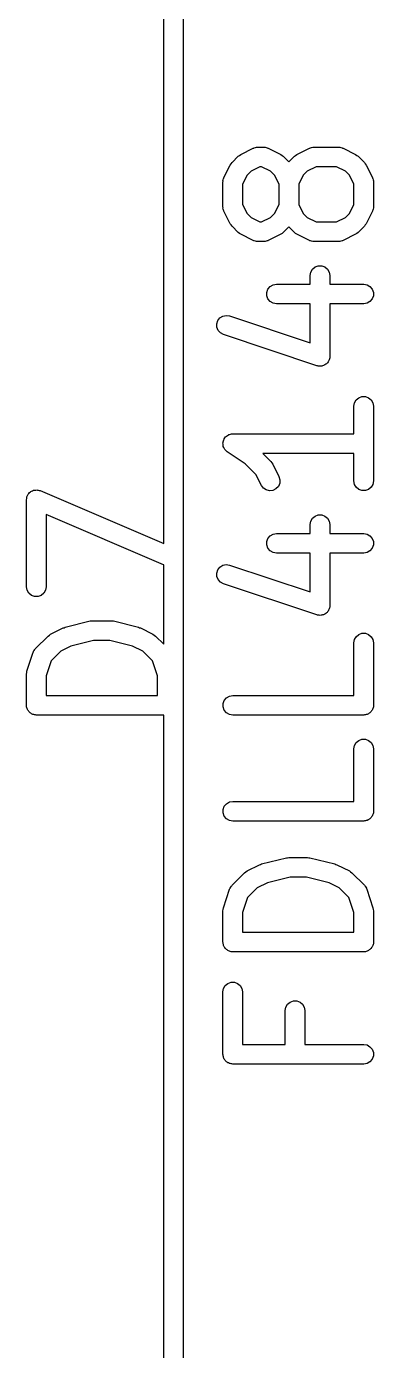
# Model space of a CAD drawing. Extents: x 1 to 57, y -99 to 45.
# Drawn here: x 45.88 to 48.53, y -47.67 to -37.55 of the extents above; entities that cross this region are included whole.
import ezdxf

# ---------------------------------------------------------------- set-up
doc = ezdxf.new("R2010")
doc.units = 0
doc.header["$MEASUREMENT"] = 0
doc.layers.add('BLACK', color=7, linetype='CONTINUOUS')

msp = doc.modelspace()

# ---------------------------------------------------------------- linework, layer by layer
at = {"layer": 'Black'}
for p, q in [((47.075, -1.075), (47.075, -98.925)), ((46.925, -41.5019), (46.925, -18.8131)), ((47.447, -38.5898), (47.4946, -38.5422)), ((47.4946, -38.5422), (47.5044, -38.5353)), ((47.5044, -38.5353), (47.5141, -38.5282)), ((47.5141, -38.5282), (47.6093, -38.4805)), ((47.6093, -38.4805), (47.6135, -38.4793)), ((47.6135, -38.4793), (47.6172, -38.4771)), ((47.6172, -38.4771), (47.6259, -38.4756)), ((47.6259, -38.4756), (47.6343, -38.4731)), ((47.6343, -38.4731), (47.6386, -38.4734)), ((47.6386, -38.4734), (47.6429, -38.4726)), ((47.6429, -38.4726), (47.6905, -38.4726)), ((47.6905, -38.4726), (47.6947, -38.4734)), ((47.6947, -38.4734), (47.699, -38.4731)), ((47.699, -38.4731), (47.7075, -38.4756)), ((47.7075, -38.4756), (47.7161, -38.4771)), ((47.7161, -38.4771), (47.7199, -38.4793)), ((47.7199, -38.4793), (47.724, -38.4805)), ((47.724, -38.4805), (47.8193, -38.5282)), ((47.8193, -38.5282), (47.8289, -38.5353)), ((47.8289, -38.5353), (47.8387, -38.5422)), ((47.8387, -38.5422), (47.881, -38.5844)), ((47.881, -38.5844), (47.9232, -38.5422)), ((47.9232, -38.5422), (47.933, -38.5353)), ((47.933, -38.5353), (47.9426, -38.5282)), ((47.9426, -38.5282), (48.0379, -38.4805)), ((48.0379, -38.4805), (48.042, -38.4793)), ((48.042, -38.4793), (48.0458, -38.4771)), ((48.0458, -38.4771), (48.0544, -38.4756)), ((48.0544, -38.4756), (48.0629, -38.4731)), ((48.0629, -38.4731), (48.0672, -38.4734)), ((48.0672, -38.4734), (48.0714, -38.4726)), ((48.0714, -38.4726), (48.2619, -38.4726)), ((48.2619, -38.4726), (48.2662, -38.4734)), ((48.2662, -38.4734), (48.2705, -38.4731)), ((48.2705, -38.4731), (48.2789, -38.4756)), ((48.2789, -38.4756), (48.2876, -38.4771)), ((48.2876, -38.4771), (48.2913, -38.4793)), ((48.2913, -38.4793), (48.2954, -38.4805)), ((48.2954, -38.4805), (48.3907, -38.5282)), ((48.3907, -38.5282), (48.4003, -38.5353)), ((48.4003, -38.5353), (48.4102, -38.5422)), ((48.4102, -38.5422), (48.4578, -38.5898)), ((47.3853, -38.7046), (47.4329, -38.6093)), ((47.4329, -38.6093), (47.4401, -38.5997)), ((47.4401, -38.5997), (47.447, -38.5898)), ((47.592, -38.6569), (47.5616, -38.6873)), ((47.6606, -38.6226), (47.592, -38.6569)), ((47.6728, -38.6226), (47.6606, -38.6226)), ((47.7413, -38.6569), (47.6728, -38.6226)), ((47.7717, -38.6873), (47.7413, -38.6569)), ((48.0206, -38.6569), (47.9902, -38.6873)), ((48.0891, -38.6226), (48.0206, -38.6569)), ((48.2442, -38.6226), (48.0891, -38.6226)), ((48.3127, -38.6569), (48.2442, -38.6226)), ((48.3431, -38.6873), (48.3127, -38.6569)), ((48.4578, -38.5898), (48.4647, -38.5997)), ((48.4647, -38.5997), (48.4718, -38.6093)), ((48.4718, -38.6093), (48.5195, -38.7046)), ((47.3774, -38.7381), (47.3781, -38.7338)), ((47.3774, -38.9286), (47.3774, -38.7381)), ((47.3779, -38.7295), (47.3804, -38.7211)), ((47.3781, -38.7338), (47.3779, -38.7295)), ((47.3804, -38.7211), (47.3819, -38.7124)), ((47.3819, -38.7124), (47.3841, -38.7087)), ((47.3841, -38.7087), (47.3853, -38.7046)), ((47.5616, -38.6873), (47.5274, -38.7558)), ((47.5274, -38.7558), (47.5274, -38.9109)), ((47.806, -38.7558), (47.7717, -38.6873)), ((47.806, -38.9109), (47.806, -38.7558)), ((47.9902, -38.6873), (47.956, -38.7558)), ((47.956, -38.7558), (47.956, -38.9109)), ((48.3774, -38.7558), (48.3431, -38.6873)), ((48.3774, -38.9109), (48.3774, -38.7558)), ((48.5195, -38.7046), (48.5207, -38.7087)), ((48.5207, -38.7087), (48.5229, -38.7124)), ((48.5229, -38.7124), (48.5244, -38.7211)), ((48.5244, -38.7211), (48.5269, -38.7295)), ((48.5269, -38.7295), (48.5266, -38.7338)), ((48.5266, -38.7338), (48.5274, -38.7381)), ((48.5274, -38.7381), (48.5274, -38.9286)), ((47.3781, -38.9328), (47.3774, -38.9286)), ((47.3779, -38.9371), (47.3781, -38.9328)), ((47.3804, -38.9456), (47.3779, -38.9371)), ((47.3819, -38.9542), (47.3804, -38.9456)), ((47.3841, -38.958), (47.3819, -38.9542)), ((47.3853, -38.9621), (47.3841, -38.958)), ((47.5274, -38.9109), (47.5616, -38.9794)), ((47.7717, -38.9794), (47.806, -38.9109)), ((47.956, -38.9109), (47.9902, -38.9794)), ((48.3431, -38.9794), (48.3774, -38.9109)), ((48.5207, -38.958), (48.5195, -38.9621)), ((48.5229, -38.9542), (48.5207, -38.958)), ((48.5244, -38.9456), (48.5229, -38.9542)), ((48.5269, -38.9371), (48.5244, -38.9456)), ((48.5274, -38.9286), (48.5266, -38.9328)), ((48.5266, -38.9328), (48.5269, -38.9371)), ((47.4329, -39.0573), (47.3853, -38.9621)), ((47.4401, -39.067), (47.4329, -39.0573)), ((47.5616, -38.9794), (47.592, -39.0098)), ((47.592, -39.0098), (47.6606, -39.044)), ((47.6606, -39.044), (47.6728, -39.044)), ((47.6728, -39.044), (47.7413, -39.0098)), ((47.7413, -39.0098), (47.7717, -38.9794)), ((47.9902, -38.9794), (48.0206, -39.0098)), ((48.0206, -39.0098), (48.0891, -39.044)), ((48.0891, -39.044), (48.2442, -39.044)), ((48.2442, -39.044), (48.3127, -39.0098)), ((48.3127, -39.0098), (48.3431, -38.9794)), ((48.4718, -39.0573), (48.4647, -39.067)), ((48.5195, -38.9621), (48.4718, -39.0573)), ((47.447, -39.0768), (47.4401, -39.067)), ((47.4946, -39.1245), (47.447, -39.0768)), ((47.5044, -39.1313), (47.4946, -39.1245)), ((47.5141, -39.1385), (47.5044, -39.1313)), ((47.6093, -39.1861), (47.5141, -39.1385)), ((47.8193, -39.1385), (47.724, -39.1861)), ((47.8289, -39.1313), (47.8193, -39.1385)), ((47.8387, -39.1245), (47.8289, -39.1313)), ((47.881, -39.0823), (47.8387, -39.1245)), ((47.9232, -39.1245), (47.881, -39.0823)), ((47.933, -39.1313), (47.9232, -39.1245)), ((47.9426, -39.1385), (47.933, -39.1313)), ((48.0379, -39.1861), (47.9426, -39.1385)), ((48.3907, -39.1385), (48.2954, -39.1861)), ((48.4003, -39.1313), (48.3907, -39.1385)), ((48.4102, -39.1245), (48.4003, -39.1313)), ((48.4578, -39.0768), (48.4102, -39.1245)), ((48.4647, -39.067), (48.4578, -39.0768)), ((47.6135, -39.1874), (47.6093, -39.1861)), ((47.6172, -39.1895), (47.6135, -39.1874)), ((47.6259, -39.191), (47.6172, -39.1895)), ((47.6343, -39.1936), (47.6259, -39.191)), ((47.6386, -39.1933), (47.6343, -39.1936)), ((47.6429, -39.194), (47.6386, -39.1933)), ((47.6905, -39.194), (47.6429, -39.194)), ((47.6947, -39.1933), (47.6905, -39.194)), ((47.699, -39.1936), (47.6947, -39.1933)), ((47.7075, -39.1911), (47.699, -39.1936)), ((47.7161, -39.1895), (47.7075, -39.1911)), ((47.7199, -39.1874), (47.7161, -39.1895)), ((47.724, -39.1861), (47.7199, -39.1874)), ((48.042, -39.1874), (48.0379, -39.1861)), ((48.0458, -39.1895), (48.042, -39.1874)), ((48.0544, -39.1911), (48.0458, -39.1895)), ((48.0629, -39.1936), (48.0544, -39.1911)), ((48.0672, -39.1933), (48.0629, -39.1936)), ((48.0714, -39.194), (48.0672, -39.1933)), ((48.2619, -39.194), (48.0714, -39.194)), ((48.2662, -39.1933), (48.2619, -39.194)), ((48.2705, -39.1936), (48.2662, -39.1933)), ((48.2789, -39.1911), (48.2705, -39.1936)), ((48.2876, -39.1895), (48.2789, -39.1911)), ((48.2913, -39.1874), (48.2876, -39.1895)), ((48.2954, -39.1861), (48.2913, -39.1874)), ((48.044, -39.4524), (48.0486, -39.4267)), ((48.044, -39.5202), (48.044, -39.4524)), ((48.0486, -39.4267), (48.0616, -39.4042)), ((48.0616, -39.4042), (48.0815, -39.3874)), ((48.0815, -39.3874), (48.106, -39.3785)), ((48.106, -39.3785), (48.1321, -39.3785)), ((48.1321, -39.3785), (48.1565, -39.3874)), ((48.1565, -39.3874), (48.1765, -39.4042)), ((48.1765, -39.4042), (48.1895, -39.4267)), ((48.1895, -39.4267), (48.194, -39.4524)), ((48.194, -39.4524), (48.194, -39.5202)), ((47.7119, -39.5822), (47.7208, -39.5577)), ((47.7208, -39.5577), (47.7375, -39.5378)), ((47.7375, -39.5378), (47.7601, -39.5248)), ((47.7601, -39.5248), (47.7857, -39.5202)), ((47.7857, -39.5202), (48.044, -39.5202)), ((48.194, -39.5202), (48.4524, -39.5202)), ((48.4524, -39.5202), (48.478, -39.5248)), ((48.478, -39.5248), (48.5006, -39.5378)), ((48.5006, -39.5378), (48.5173, -39.5577)), ((48.5173, -39.5577), (48.5262, -39.5822)), ((47.7119, -39.6083), (47.7119, -39.5822)), ((47.7208, -39.6327), (47.7119, -39.6083)), ((47.7375, -39.6527), (47.7208, -39.6327)), ((47.7601, -39.6657), (47.7375, -39.6527)), ((47.7857, -39.6702), (47.7601, -39.6657)), ((48.478, -39.6657), (48.4524, -39.6702)), ((48.5006, -39.6527), (48.478, -39.6657)), ((48.5173, -39.6327), (48.5006, -39.6527)), ((48.5262, -39.6083), (48.5173, -39.6327)), ((48.5262, -39.5822), (48.5262, -39.6083)), ((47.355, -39.7772), (47.3772, -39.7636)), ((47.3772, -39.7636), (47.4027, -39.7584)), ((47.4027, -39.7584), (47.4285, -39.7622)), ((47.4285, -39.7622), (48.044, -39.9674)), ((48.044, -39.6702), (47.7857, -39.6702)), ((48.044, -39.9674), (48.044, -39.6702)), ((48.4524, -39.6702), (48.194, -39.6702)), ((48.194, -39.6702), (48.194, -40.0714)), ((47.3306, -39.8223), (47.3388, -39.7976)), ((47.3313, -39.8484), (47.3306, -39.8223)), ((47.3409, -39.8726), (47.3313, -39.8484)), ((47.3388, -39.7976), (47.355, -39.7772)), ((47.3581, -39.8921), (47.3409, -39.8726)), ((47.381, -39.9045), (47.3581, -39.8921)), ((48.0953, -40.1426), (47.381, -39.9045)), ((48.194, -40.0714), (48.1931, -40.0769)), ((48.1008, -40.1434), (48.0953, -40.1426)), ((48.106, -40.1453), (48.1008, -40.1434)), ((48.1136, -40.1453), (48.106, -40.1453)), ((48.1211, -40.1464), (48.1136, -40.1453)), ((48.1265, -40.1453), (48.1211, -40.1464)), ((48.1321, -40.1453), (48.1265, -40.1453)), ((48.1392, -40.1427), (48.1321, -40.1453)), ((48.1466, -40.1412), (48.1392, -40.1427)), ((48.1513, -40.1383), (48.1466, -40.1412)), ((48.1565, -40.1364), (48.1513, -40.1383)), ((48.1624, -40.1315), (48.1565, -40.1364)), ((48.1688, -40.1275), (48.1624, -40.1315)), ((48.1723, -40.1232), (48.1688, -40.1275)), ((48.1765, -40.1196), (48.1723, -40.1232)), ((48.1803, -40.1131), (48.1765, -40.1196)), ((48.185, -40.1071), (48.1803, -40.1131)), ((48.1868, -40.1019), (48.185, -40.1071)), ((48.1895, -40.0971), (48.1868, -40.1019)), ((48.1908, -40.0896), (48.1895, -40.0971)), ((48.1932, -40.0824), (48.1908, -40.0896)), ((48.1931, -40.0769), (48.1932, -40.0824)), ((48.3774, -40.4524), (48.3819, -40.4267)), ((48.3774, -40.6631), (48.3774, -40.4524)), ((48.3819, -40.4267), (48.3949, -40.4042)), ((48.3949, -40.4042), (48.4149, -40.3874)), ((48.4149, -40.3874), (48.4394, -40.3785)), ((48.4394, -40.3785), (48.4654, -40.3785)), ((48.4654, -40.3785), (48.4899, -40.3874)), ((48.4899, -40.3874), (48.5098, -40.4042)), ((48.5098, -40.4042), (48.5229, -40.4267)), ((48.5229, -40.4267), (48.5274, -40.4524)), ((48.5274, -40.4524), (48.5274, -41.0238)), ((47.4015, -40.6838), (47.4042, -40.6806)), ((47.4042, -40.6806), (47.4119, -40.6762)), ((47.4119, -40.6762), (47.4191, -40.6709)), ((47.4191, -40.6709), (47.4231, -40.6697)), ((47.4231, -40.6697), (47.4267, -40.6676)), ((47.4267, -40.6676), (47.4355, -40.6661)), ((47.4355, -40.6661), (47.4441, -40.6636)), ((47.4441, -40.6636), (47.4483, -40.6638)), ((47.4483, -40.6638), (47.4524, -40.6631)), ((47.4524, -40.6631), (48.3774, -40.6631)), ((47.3775, -40.7333), (47.3785, -40.7292)), ((47.3785, -40.7422), (47.3775, -40.7333)), ((47.3785, -40.7251), (47.3816, -40.7167)), ((47.3785, -40.7292), (47.3785, -40.7251)), ((47.3785, -40.7511), (47.3785, -40.7422)), ((47.3799, -40.755), (47.3785, -40.7511)), ((47.3804, -40.7592), (47.3799, -40.755)), ((47.3844, -40.7672), (47.3804, -40.7592)), ((47.3816, -40.7167), (47.3837, -40.708)), ((47.3837, -40.708), (47.386, -40.7045)), ((47.3874, -40.7756), (47.3844, -40.7672)), ((47.386, -40.7045), (47.3874, -40.7006)), ((47.3874, -40.7006), (47.3932, -40.6937)), ((47.3901, -40.7788), (47.3874, -40.7756)), ((47.3919, -40.7825), (47.3901, -40.7788)), ((47.3932, -40.6937), (47.3981, -40.6863)), ((47.3981, -40.6863), (47.4015, -40.6838)), ((47.3984, -40.7887), (47.3919, -40.7825)), ((47.4042, -40.7955), (47.3984, -40.7887)), ((47.4078, -40.7976), (47.4042, -40.7955)), ((47.4108, -40.8005), (47.4078, -40.7976)), ((47.5475, -40.8916), (47.4108, -40.8005)), ((48.3774, -40.8131), (47.6811, -40.8131)), ((47.6811, -40.8131), (47.7435, -40.8755)), ((47.7435, -40.8755), (47.7504, -40.8854)), ((48.3774, -41.0238), (48.3774, -40.8131)), ((47.6288, -40.973), (47.5475, -40.8916)), ((47.671, -41.0573), (47.6288, -40.973)), ((47.7504, -40.8854), (47.7576, -40.895)), ((47.7576, -40.895), (47.8052, -40.9903)), ((47.6865, -41.0783), (47.671, -41.0573)), ((47.7083, -41.0926), (47.6865, -41.0783)), ((47.7828, -41.084), (47.7595, -41.0957)), ((47.8007, -41.0651), (47.7828, -41.084)), ((47.811, -41.0412), (47.8007, -41.0651)), ((47.8052, -40.9903), (47.8126, -41.0152)), ((47.8126, -41.0152), (47.811, -41.0412)), ((48.3819, -41.0495), (48.3774, -41.0238)), ((48.3949, -41.072), (48.3819, -41.0495)), ((48.4149, -41.0888), (48.3949, -41.072)), ((48.5098, -41.072), (48.4899, -41.0888)), ((48.5229, -41.0495), (48.5098, -41.072)), ((48.5274, -41.0238), (48.5229, -41.0495)), ((45.8774, -41.1667), (45.8789, -41.1582)), ((45.8774, -41.8333), (45.8774, -41.1667)), ((45.8789, -41.1582), (45.8794, -41.1495)), ((45.8794, -41.1495), (45.8811, -41.1454)), ((45.8811, -41.1454), (45.8819, -41.141)), ((45.8819, -41.141), (45.8862, -41.1335)), ((45.8862, -41.1335), (45.8896, -41.1256)), ((45.8896, -41.1256), (45.8927, -41.1223)), ((45.8927, -41.1223), (45.8949, -41.1185)), ((45.8949, -41.1185), (45.9015, -41.1129)), ((45.9015, -41.1129), (45.9075, -41.1066)), ((45.9075, -41.1066), (45.9114, -41.1046)), ((45.9114, -41.1046), (45.9149, -41.1017)), ((45.9149, -41.1017), (45.923, -41.0988)), ((45.923, -41.0988), (45.9307, -41.0949)), ((45.9307, -41.0949), (45.9351, -41.0943)), ((45.9351, -41.0943), (45.9394, -41.0928)), ((45.9394, -41.0928), (45.948, -41.0928)), ((45.948, -41.0928), (45.9566, -41.0918)), ((45.9566, -41.0918), (45.9609, -41.0928)), ((45.9609, -41.0928), (45.9654, -41.0928)), ((45.9654, -41.0928), (45.9735, -41.0958)), ((45.9735, -41.0958), (45.9819, -41.0977)), ((45.9819, -41.0977), (46.925, -41.5019)), ((47.7336, -41.0987), (47.7083, -41.0926)), ((47.7595, -41.0957), (47.7336, -41.0987)), ((48.4394, -41.0977), (48.4149, -41.0888)), ((48.4654, -41.0977), (48.4394, -41.0977)), ((48.4899, -41.0888), (48.4654, -41.0977)), ((46.9228, -41.6642), (46.0274, -41.2804)), ((46.0274, -41.2804), (46.0274, -41.8333)), ((48.0815, -41.2922), (48.106, -41.2833)), ((48.106, -41.2833), (48.1321, -41.2833)), ((48.1321, -41.2833), (48.1565, -41.2922)), ((48.044, -41.3571), (48.0486, -41.3315)), ((48.044, -41.425), (48.044, -41.3571)), ((48.0486, -41.3315), (48.0616, -41.3089)), ((48.0616, -41.3089), (48.0815, -41.2922)), ((48.1565, -41.2922), (48.1765, -41.3089)), ((48.1765, -41.3089), (48.1895, -41.3315)), ((48.1895, -41.3315), (48.194, -41.3571)), ((48.194, -41.3571), (48.194, -41.425)), ((47.7119, -41.487), (47.7208, -41.4625)), ((47.7119, -41.513), (47.7119, -41.487)), ((47.7208, -41.4625), (47.7375, -41.4425)), ((47.7375, -41.4425), (47.7601, -41.4295)), ((47.7601, -41.4295), (47.7857, -41.425)), ((47.7857, -41.425), (48.044, -41.425)), ((48.194, -41.425), (48.4524, -41.425)), ((48.4524, -41.425), (48.478, -41.4295)), ((48.478, -41.4295), (48.5006, -41.4425)), ((48.5006, -41.4425), (48.5173, -41.4625)), ((48.5173, -41.4625), (48.5262, -41.487)), ((48.5262, -41.487), (48.5262, -41.513)), ((47.7208, -41.5375), (47.7119, -41.513)), ((47.7375, -41.5575), (47.7208, -41.5375)), ((47.7601, -41.5705), (47.7375, -41.5575)), ((47.7857, -41.575), (47.7601, -41.5705)), ((48.044, -41.575), (47.7857, -41.575)), ((48.044, -41.8721), (48.044, -41.575)), ((48.4524, -41.575), (48.194, -41.575)), ((48.194, -41.575), (48.194, -41.9762)), ((48.478, -41.5705), (48.4524, -41.575)), ((48.5006, -41.5575), (48.478, -41.5705)), ((48.5173, -41.5375), (48.5006, -41.5575)), ((48.5262, -41.513), (48.5173, -41.5375)), ((46.925, -41.6647), (46.9228, -41.6642)), ((46.925, -42.2713), (46.925, -41.6647)), ((47.3388, -41.7024), (47.355, -41.682)), ((47.355, -41.682), (47.3772, -41.6683)), ((47.3772, -41.6683), (47.4027, -41.6631)), ((47.4027, -41.6631), (47.4285, -41.6669)), ((47.4285, -41.6669), (48.044, -41.8721)), ((47.3306, -41.7271), (47.3388, -41.7024)), ((47.3313, -41.7531), (47.3306, -41.7271)), ((47.3409, -41.7774), (47.3313, -41.7531)), ((47.3581, -41.7968), (47.3409, -41.7774)), ((45.8819, -41.859), (45.8774, -41.8333)), ((45.8949, -41.8815), (45.8819, -41.859)), ((45.9149, -41.8983), (45.8949, -41.8815)), ((46.0098, -41.8815), (45.9899, -41.8983)), ((46.0229, -41.859), (46.0098, -41.8815)), ((46.0274, -41.8333), (46.0229, -41.859)), ((47.381, -41.8092), (47.3581, -41.7968)), ((48.0953, -42.0473), (47.381, -41.8092)), ((45.9394, -41.9072), (45.9149, -41.8983)), ((45.9654, -41.9072), (45.9394, -41.9072)), ((45.9899, -41.8983), (45.9654, -41.9072)), ((48.1908, -41.9944), (48.1895, -42.0018)), ((48.1932, -41.9872), (48.1908, -41.9944)), ((48.194, -41.9762), (48.1931, -41.9816)), ((48.1931, -41.9816), (48.1932, -41.9872)), ((46.1723, -42.1415), (46.3628, -42.0939)), ((46.3628, -42.0939), (46.3719, -42.0933)), ((46.3719, -42.0933), (46.381, -42.0917)), ((46.381, -42.0917), (46.5238, -42.0917)), ((46.5238, -42.0917), (46.5328, -42.0933)), ((46.5328, -42.0933), (46.542, -42.0939)), ((46.542, -42.0939), (46.7325, -42.1415)), ((48.1008, -42.0482), (48.0953, -42.0473)), ((48.106, -42.0501), (48.1008, -42.0482)), ((48.1136, -42.0501), (48.106, -42.0501)), ((48.1211, -42.0512), (48.1136, -42.0501)), ((48.1265, -42.0501), (48.1211, -42.0512)), ((48.1321, -42.0501), (48.1265, -42.0501)), ((48.1392, -42.0475), (48.1321, -42.0501)), ((48.1466, -42.0459), (48.1392, -42.0475)), ((48.1513, -42.043), (48.1466, -42.0459)), ((48.1565, -42.0411), (48.1513, -42.043)), ((48.1624, -42.0363), (48.1565, -42.0411)), ((48.1688, -42.0323), (48.1624, -42.0363)), ((48.1723, -42.028), (48.1688, -42.0323)), ((48.1765, -42.0244), (48.1723, -42.028)), ((48.1803, -42.0178), (48.1765, -42.0244)), ((48.185, -42.0119), (48.1803, -42.0178)), ((48.1868, -42.0066), (48.185, -42.0119)), ((48.1895, -42.0018), (48.1868, -42.0066)), ((46.0521, -42.202), (46.0617, -42.1948)), ((46.0617, -42.1948), (46.1569, -42.1472)), ((46.1569, -42.1472), (46.1648, -42.1449)), ((46.1648, -42.1449), (46.1723, -42.1415)), ((46.7325, -42.1415), (46.74, -42.1449)), ((46.74, -42.1449), (46.7478, -42.1472)), ((46.7478, -42.1472), (46.8431, -42.1948)), ((46.8431, -42.1948), (46.8527, -42.202)), ((48.3949, -42.2137), (48.4149, -42.197)), ((48.4149, -42.197), (48.4394, -42.188)), ((48.4394, -42.188), (48.4654, -42.188)), ((48.4654, -42.188), (48.4899, -42.197)), ((48.4899, -42.197), (48.5098, -42.2137)), ((45.947, -42.3041), (46.0422, -42.2089)), ((46.0422, -42.2089), (46.0521, -42.202)), ((46.2167, -42.285), (46.1397, -42.3235)), ((46.3902, -42.2417), (46.2167, -42.285)), ((46.5146, -42.2417), (46.3902, -42.2417)), ((46.6881, -42.285), (46.5146, -42.2417)), ((46.7651, -42.3235), (46.6881, -42.285)), ((46.8527, -42.202), (46.8626, -42.2089)), ((46.8626, -42.2089), (46.925, -42.2713)), ((48.3774, -42.2619), (48.3819, -42.2363)), ((48.3774, -42.6631), (48.3774, -42.2619)), ((48.3819, -42.2363), (48.3949, -42.2137)), ((48.5098, -42.2137), (48.5229, -42.2363)), ((48.5229, -42.2363), (48.5274, -42.2619)), ((48.5274, -42.2619), (48.5274, -42.7381)), ((45.8812, -42.4763), (45.9288, -42.3334)), ((45.9288, -42.3334), (45.9309, -42.3296)), ((45.9309, -42.3296), (45.932, -42.3254)), ((45.932, -42.3254), (45.9371, -42.3182)), ((45.9371, -42.3182), (45.9413, -42.3105)), ((45.9413, -42.3105), (45.9445, -42.3076)), ((45.9445, -42.3076), (45.947, -42.3041)), ((46.0656, -42.3977), (46.0274, -42.5122)), ((46.1397, -42.3235), (46.0656, -42.3977)), ((46.8392, -42.3977), (46.7651, -42.3235)), ((46.8774, -42.5122), (46.8392, -42.3977)), ((45.8774, -42.5), (45.8795, -42.4882)), ((45.8774, -42.7381), (45.8774, -42.5)), ((45.8795, -42.4882), (45.8812, -42.4763)), ((46.0274, -42.5122), (46.0274, -42.6631)), ((46.8774, -42.6631), (46.8774, -42.5122)), ((46.0274, -42.6631), (46.8774, -42.6631)), ((47.3785, -42.7251), (47.3874, -42.7006)), ((47.3874, -42.7006), (47.4042, -42.6806)), ((47.4042, -42.6806), (47.4267, -42.6676)), ((47.4267, -42.6676), (47.4524, -42.6631)), ((47.4524, -42.6631), (48.3774, -42.6631)), ((45.8785, -42.7446), (45.8774, -42.7381)), ((45.8785, -42.7511), (45.8785, -42.7446)), ((45.8808, -42.7573), (45.8785, -42.7511)), ((45.8819, -42.7637), (45.8808, -42.7573)), ((45.8852, -42.7694), (45.8819, -42.7637)), ((45.8874, -42.7756), (45.8852, -42.7694)), ((45.8916, -42.7806), (45.8874, -42.7756)), ((45.8949, -42.7863), (45.8916, -42.7806)), ((45.9, -42.7905), (45.8949, -42.7863)), ((45.9042, -42.7955), (45.9, -42.7905)), ((45.9099, -42.7988), (45.9042, -42.7955)), ((45.9149, -42.803), (45.9099, -42.7988)), ((45.921, -42.8053), (45.9149, -42.803)), ((45.9267, -42.8086), (45.921, -42.8053)), ((47.3785, -42.7511), (47.3785, -42.7251)), ((47.3874, -42.7756), (47.3785, -42.7511)), ((47.4042, -42.7955), (47.3874, -42.7756)), ((47.4267, -42.8086), (47.4042, -42.7955)), ((48.4837, -42.8053), (48.478, -42.8086)), ((48.4899, -42.803), (48.4837, -42.8053)), ((48.4949, -42.7988), (48.4899, -42.803)), ((48.5006, -42.7955), (48.4949, -42.7988)), ((48.5048, -42.7905), (48.5006, -42.7955)), ((48.5098, -42.7863), (48.5048, -42.7905)), ((48.5131, -42.7806), (48.5098, -42.7863)), ((48.5173, -42.7756), (48.5131, -42.7806)), ((48.5196, -42.7694), (48.5173, -42.7756)), ((48.5229, -42.7637), (48.5196, -42.7694)), ((48.524, -42.7573), (48.5229, -42.7637)), ((48.5262, -42.7511), (48.524, -42.7573)), ((48.5274, -42.7381), (48.5262, -42.7446)), ((48.5262, -42.7446), (48.5262, -42.7511)), ((45.9332, -42.8097), (45.9267, -42.8086)), ((45.9394, -42.812), (45.9332, -42.8097)), ((45.9459, -42.812), (45.9394, -42.812)), ((45.9524, -42.8131), (45.9459, -42.812)), ((46.925, -42.8131), (45.9524, -42.8131)), ((46.925, -99), (46.925, -42.8131)), ((47.4524, -42.8131), (47.4267, -42.8086)), ((48.4524, -42.8131), (47.4524, -42.8131)), ((48.4588, -42.812), (48.4524, -42.8131)), ((48.4654, -42.812), (48.4588, -42.812)), ((48.4716, -42.8097), (48.4654, -42.812)), ((48.478, -42.8086), (48.4716, -42.8097)), ((48.3949, -43.0232), (48.4149, -43.0065)), ((48.4149, -43.0065), (48.4394, -42.9976)), ((48.4394, -42.9976), (48.4654, -42.9976)), ((48.4654, -42.9976), (48.4899, -43.0065)), ((48.4899, -43.0065), (48.5098, -43.0232)), ((48.3774, -43.0714), (48.3819, -43.0458)), ((48.3774, -43.4726), (48.3774, -43.0714)), ((48.3819, -43.0458), (48.3949, -43.0232)), ((48.5098, -43.0232), (48.5229, -43.0458)), ((48.5229, -43.0458), (48.5274, -43.0714)), ((48.5274, -43.0714), (48.5274, -43.5476)), ((47.3785, -43.5346), (47.3874, -43.5101)), ((47.3874, -43.5101), (47.4042, -43.4902)), ((47.4042, -43.4902), (47.4267, -43.4771)), ((47.4267, -43.4771), (47.4524, -43.4726)), ((47.4524, -43.4726), (48.3774, -43.4726)), ((47.3785, -43.5606), (47.3785, -43.5346)), ((47.3874, -43.5851), (47.3785, -43.5606)), ((47.4042, -43.6051), (47.3874, -43.5851)), ((47.4267, -43.6181), (47.4042, -43.6051)), ((48.4837, -43.6148), (48.478, -43.6181)), ((48.4899, -43.6126), (48.4837, -43.6148)), ((48.4949, -43.6084), (48.4899, -43.6126)), ((48.5006, -43.6051), (48.4949, -43.6084)), ((48.5048, -43.6), (48.5006, -43.6051)), ((48.5098, -43.5958), (48.5048, -43.6)), ((48.5131, -43.5901), (48.5098, -43.5958)), ((48.5173, -43.5851), (48.5131, -43.5901)), ((48.5196, -43.579), (48.5173, -43.5851)), ((48.5229, -43.5733), (48.5196, -43.579)), ((48.524, -43.5668), (48.5229, -43.5733)), ((48.5262, -43.5606), (48.524, -43.5668)), ((48.5274, -43.5476), (48.5262, -43.5541)), ((48.5262, -43.5541), (48.5262, -43.5606)), ((47.4524, -43.6226), (47.4267, -43.6181)), ((48.4524, -43.6226), (47.4524, -43.6226)), ((48.4588, -43.6215), (48.4524, -43.6226)), ((48.4654, -43.6215), (48.4588, -43.6215)), ((48.4716, -43.6192), (48.4654, -43.6215)), ((48.478, -43.6181), (48.4716, -43.6192)), ((47.6723, -43.951), (47.8628, -43.9034)), ((47.8628, -43.9034), (47.8719, -43.9028)), ((47.8719, -43.9028), (47.881, -43.9012)), ((47.881, -43.9012), (48.0238, -43.9012)), ((48.0238, -43.9012), (48.0328, -43.9028)), ((48.0328, -43.9028), (48.042, -43.9034)), ((48.042, -43.9034), (48.2325, -43.951)), ((47.447, -44.1136), (47.5422, -44.0184)), ((47.5422, -44.0184), (47.5521, -44.0115)), ((47.5521, -44.0115), (47.5617, -44.0043)), ((47.5617, -44.0043), (47.6569, -43.9567)), ((47.6569, -43.9567), (47.6648, -43.9544)), ((47.6648, -43.9544), (47.6723, -43.951)), ((48.2325, -43.951), (48.24, -43.9544)), ((48.24, -43.9544), (48.2478, -43.9567)), ((48.2478, -43.9567), (48.3431, -44.0043)), ((48.3431, -44.0043), (48.3527, -44.0115)), ((48.3527, -44.0115), (48.3626, -44.0184)), ((48.3626, -44.0184), (48.4578, -44.1136)), ((47.4371, -44.1278), (47.4413, -44.12)), ((47.4413, -44.12), (47.4445, -44.1172)), ((47.4445, -44.1172), (47.447, -44.1136)), ((47.7167, -44.0946), (47.6397, -44.1331)), ((47.8902, -44.0512), (47.7167, -44.0946)), ((48.0146, -44.0512), (47.8902, -44.0512)), ((48.1881, -44.0946), (48.0146, -44.0512)), ((48.2651, -44.1331), (48.1881, -44.0946)), ((48.4578, -44.1136), (48.4603, -44.1172)), ((48.4603, -44.1172), (48.4635, -44.12)), ((48.4635, -44.12), (48.4677, -44.1278)), ((47.3812, -44.2858), (47.4288, -44.1429)), ((47.4288, -44.1429), (47.4309, -44.1391)), ((47.4309, -44.1391), (47.432, -44.135)), ((47.432, -44.135), (47.4371, -44.1278)), ((47.5656, -44.2072), (47.5274, -44.3217)), ((47.6397, -44.1331), (47.5656, -44.2072)), ((48.3392, -44.2072), (48.2651, -44.1331)), ((48.3774, -44.3217), (48.3392, -44.2072)), ((48.4677, -44.1278), (48.4727, -44.135)), ((48.4727, -44.135), (48.4739, -44.1391)), ((48.4739, -44.1391), (48.4759, -44.1429)), ((48.4759, -44.1429), (48.5235, -44.2858)), ((47.3774, -44.3095), (47.3795, -44.2977)), ((47.3774, -44.5476), (47.3774, -44.3095)), ((47.3795, -44.2977), (47.3812, -44.2858)), ((47.5274, -44.3217), (47.5274, -44.4726)), ((48.3774, -44.4726), (48.3774, -44.3217)), ((48.5235, -44.2858), (48.5253, -44.2977)), ((48.5253, -44.2977), (48.5274, -44.3095)), ((48.5274, -44.3095), (48.5274, -44.5476)), ((47.5274, -44.4726), (48.3774, -44.4726)), ((47.3785, -44.5541), (47.3774, -44.5476)), ((47.3785, -44.5606), (47.3785, -44.5541)), ((47.3808, -44.5668), (47.3785, -44.5606)), ((47.3819, -44.5733), (47.3808, -44.5668)), ((47.3852, -44.579), (47.3819, -44.5733)), ((47.3874, -44.5851), (47.3852, -44.579)), ((47.3916, -44.5901), (47.3874, -44.5851)), ((47.3949, -44.5958), (47.3916, -44.5901)), ((47.4, -44.6), (47.3949, -44.5958)), ((47.4042, -44.6051), (47.4, -44.6)), ((47.4099, -44.6084), (47.4042, -44.6051)), ((47.4149, -44.6126), (47.4099, -44.6084)), ((47.421, -44.6148), (47.4149, -44.6126)), ((47.4267, -44.6181), (47.421, -44.6148)), ((47.4332, -44.6192), (47.4267, -44.6181)), ((47.4394, -44.6215), (47.4332, -44.6192)), ((47.4459, -44.6215), (47.4394, -44.6215)), ((47.4524, -44.6226), (47.4459, -44.6215)), ((48.4524, -44.6226), (47.4524, -44.6226)), ((48.4588, -44.6215), (48.4524, -44.6226)), ((48.4654, -44.6215), (48.4588, -44.6215)), ((48.4716, -44.6192), (48.4654, -44.6215)), ((48.478, -44.6181), (48.4716, -44.6192)), ((48.4837, -44.6148), (48.478, -44.6181)), ((48.4899, -44.6126), (48.4837, -44.6148)), ((48.4949, -44.6084), (48.4899, -44.6126)), ((48.5006, -44.6051), (48.4949, -44.6084)), ((48.5048, -44.6), (48.5006, -44.6051)), ((48.5098, -44.5958), (48.5048, -44.6)), ((48.5131, -44.5901), (48.5098, -44.5958)), ((48.5173, -44.5851), (48.5131, -44.5901)), ((48.5196, -44.579), (48.5173, -44.5851)), ((48.5229, -44.5733), (48.5196, -44.579)), ((48.524, -44.5668), (48.5229, -44.5733)), ((48.5262, -44.5606), (48.524, -44.5668)), ((48.5274, -44.5476), (48.5262, -44.5541)), ((48.5262, -44.5541), (48.5262, -44.5606)), ((47.3774, -44.9286), (47.3819, -44.9029)), ((47.3774, -45.4048), (47.3774, -44.9286)), ((47.3819, -44.9029), (47.3949, -44.8804)), ((47.3949, -44.8804), (47.4149, -44.8636)), ((47.4149, -44.8636), (47.4394, -44.8547)), ((47.4394, -44.8547), (47.4654, -44.8547)), ((47.4654, -44.8547), (47.4899, -44.8636)), ((47.4899, -44.8636), (47.5098, -44.8804)), ((47.5098, -44.8804), (47.5229, -44.9029)), ((47.5229, -44.9029), (47.5274, -44.9286)), ((47.5274, -44.9286), (47.5274, -45.3298)), ((47.8581, -45.0458), (47.8711, -45.0232)), ((47.8711, -45.0232), (47.8911, -45.0065)), ((47.8911, -45.0065), (47.9155, -44.9976)), ((47.9155, -44.9976), (47.9416, -44.9976)), ((47.9416, -44.9976), (47.9661, -45.0065)), ((47.9661, -45.0065), (47.986, -45.0232)), ((47.986, -45.0232), (47.999, -45.0458)), ((47.8536, -45.0714), (47.8581, -45.0458)), ((47.8536, -45.3298), (47.8536, -45.0714)), ((47.999, -45.0458), (48.0036, -45.0714)), ((48.0036, -45.0714), (48.0036, -45.3298)), ((47.5274, -45.3298), (47.8536, -45.3298)), ((48.0036, -45.3298), (48.4524, -45.3298)), ((48.4524, -45.3298), (48.478, -45.3343)), ((48.478, -45.3343), (48.5006, -45.3473)), ((47.3785, -45.4112), (47.3774, -45.4048)), ((47.3785, -45.4178), (47.3785, -45.4112)), ((47.3808, -45.424), (47.3785, -45.4178)), ((47.3819, -45.4304), (47.3808, -45.424)), ((47.3852, -45.4361), (47.3819, -45.4304)), ((47.3874, -45.4423), (47.3852, -45.4361)), ((48.5006, -45.3473), (48.5173, -45.3673)), ((48.5173, -45.3673), (48.5262, -45.3917)), ((48.5262, -45.4178), (48.5173, -45.4423)), ((48.5262, -45.3917), (48.5262, -45.4178)), ((47.3916, -45.4473), (47.3874, -45.4423)), ((47.3949, -45.453), (47.3916, -45.4473)), ((47.4, -45.4572), (47.3949, -45.453)), ((47.4042, -45.4622), (47.4, -45.4572)), ((47.4099, -45.4655), (47.4042, -45.4622)), ((47.4149, -45.4697), (47.4099, -45.4655)), ((47.421, -45.472), (47.4149, -45.4697)), ((47.4267, -45.4752), (47.421, -45.472)), ((47.4332, -45.4764), (47.4267, -45.4752)), ((47.4394, -45.4786), (47.4332, -45.4764)), ((47.4459, -45.4786), (47.4394, -45.4786)), ((47.4524, -45.4798), (47.4459, -45.4786)), ((48.4524, -45.4798), (47.4524, -45.4798)), ((48.478, -45.4752), (48.4524, -45.4798)), ((48.5006, -45.4622), (48.478, -45.4752)), ((48.5173, -45.4423), (48.5006, -45.4622))]:
    msp.add_line(p, q, dxfattribs=at)

doc.saveas('drawing.dxf')
